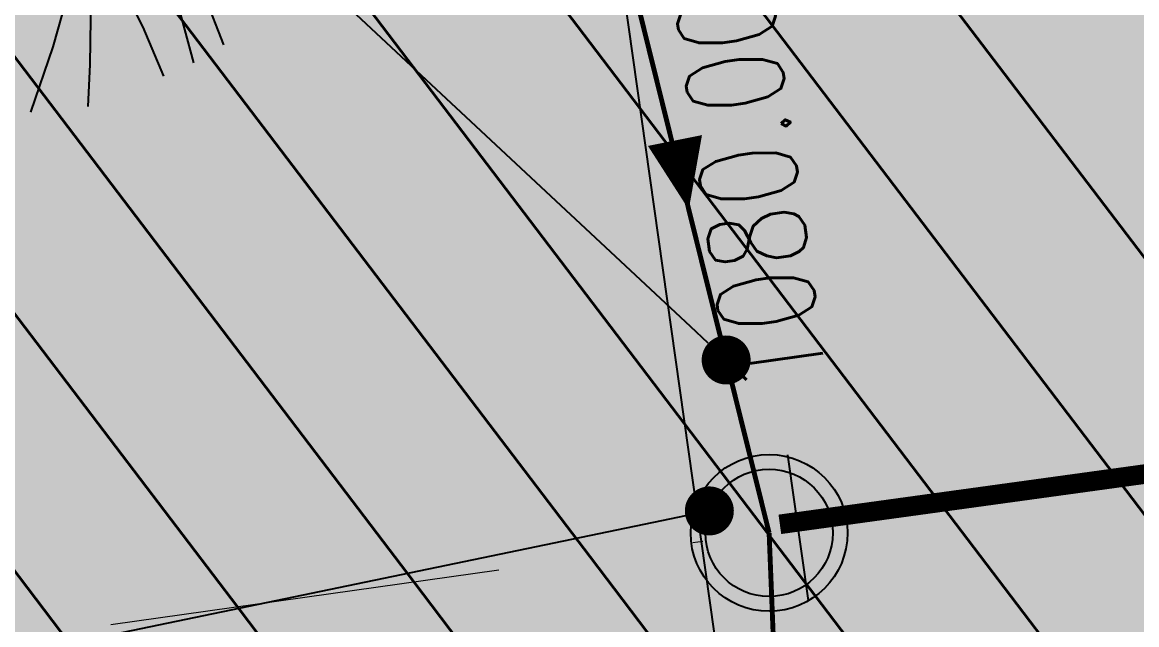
# Model space of a CAD drawing. Extents: x 352140 to 354978, y 6304672 to 6307963.
# Drawn here: x 352647.12 to 352658.5, y 6306029.22 to 6306035.37 of the extents above; entities that cross this region are included whole.
import ezdxf
from ezdxf import colors
from ezdxf.entities.mleader import LeaderData, LeaderLine
from ezdxf.math import Vec2, Vec3

# ---------------------------------------------------------------- set-up
doc = ezdxf.new("R2010")
doc.units = 0
for name, pattern in [('CONTINUA', [0]), ('DASHDOTX2', [2, 1, -0.5, 0, -0.5]), ('DASHED', [19.049999999999997, 12.7, -6.35])]:
    doc.linetypes.add(name, pattern=pattern)
doc.layers.get('0').update_dxf_attribs({"linetype": 'CONTINUOUS'})
for name, color, linetype in [('00-S2_ALL AREA APORTANTES', 150, 'CONTINUOUS'), ('00_All ext_Camara', 3, 'CONTINUOUS'), ('00_All ext_Colector', 1, 'CONTINUOUS'), ('00_All ext_Descarga sum', 1, 'CONTINUOUS'), ('00_All ext_Txt', 4, 'CONTINUOUS'), ('02_Geo ext_Acotamiento', 7, 'CONTINUOUS'), ('03_Pav ext_HCV', 34, 'CONTINUOUS'), ('03_Pav ext_Vereda HC', 42, 'CONTINUOUS'), ('05_All ext_Txt', 4, 'CONTINUOUS'), ('Paisajismo', 253, 'CONTINUOUS')]:
    doc.layers.add(name, color=color, linetype=linetype)
doc.layers.add('EJE PROYECTADO', color=7, linetype='DASHDOTX2', lineweight=15)
doc.styles.add('ROMANS', font='romans.shx', dxfattribs={"width": 0.75})
doc.dimstyles.new('Principal', dxfattribs={"dimscale": 0, "dimtxt": 2, "dimasz": 2, "dimexe": 1, "dimexo": 1, "dimtad": 1, "dimrnd": 0.05, "dimzin": 1, "dimtxsty": 'ROMANS', "dimcen": 2.5, "dimclrt": 2, "dimaunit": 2, "dimadec": 0, "dimazin": 0, "dimtfac": 1, "dimtmove": 0, "dimatfit": 3, "dimfxl": 1, "dimfxlon": 1, "dimarcsym": 0})
pattern_1 = [(127.2451660467093, (0, 0), (-1.263734244477452, -0.9607975902004564), [])]
pattern_2 = [(0, (0, 0), (0.15875, 0.3175), [0, -0.3175])]

# ---------------------------------------------------------------- blocks, each defined once
blk = doc.blocks.new('_Dot')
at = {"color": 0, "linetype": 'ByBlock', "lineweight": -2}
blk.add_line((-0.5, 0), (-1, 0), dxfattribs=at)
at = {"color": 0, "linetype": 'ByBlock', "const_width": 0.5}
blk.add_lwpolyline([(-0.25, 0, 1), (0.25, 0, 1)], format="xyb", close=True, dxfattribs=at)
blk = doc.blocks.new('*U962')
at = {"layer": 'EJE PROYECTADO', "color": 7, "linetype": 'DASHDOTX2', "lineweight": 15, "ltscale": 4}
blk.add_line((352607.9261549542, 6306023.563363702), (352715.028569147, 6306038.686160961), dxfattribs=at)
blk = doc.blocks.new('CAMARA')
at = {"layer": '00_All ext_Camara', "ltscale": 0.5}
for radius in [0.8, 0.65]:
    blk.add_circle((0, 0), radius, dxfattribs=at)
blk = doc.blocks.new('sta_tic')
blk.add_line((0, -1.5), (0, 1.5))
blk = doc.blocks.new('*D1233')
at = {"layer": '02_Geo ext_Acotamiento', "color": 0, "lineweight": -2, "transparency": 16777216}
for p, q in [((352681.3729139861, 6306041.507904957), (352681.2626115966, 6306042.289140631)), ((352640.5150699242, 6306036.031050548), (352680.3423338038, 6306041.654247898)), ((352639.5652914505, 6306035.605101467), (352639.454989061, 6306036.386337142))]:
    blk.add_line(p, q, dxfattribs=at)
at = {"layer": '02_Geo ext_Acotamiento', "color": 0, "transparency": 16777216}
for points in [[(352680.319033292, 6306041.819277787), (352680.3656343155, 6306041.48921801), (352681.3325131318, 6306041.794050967)], [(352640.4917694124, 6306036.196080437), (352640.5383704359, 6306035.86602066), (352639.5248905962, 6306035.891247477)]]:
    blk.add_solid(points, dxfattribs=at)
at = {"layer": '02_Geo ext_Acotamiento', "color": 2, "transparency": 16777216, "insert": (352660.3017972911, 6306039.741472719), "char_height": 1, "attachment_point": 5, "rotation": 8.036450939066954, "style": 'ROMANS'}
blk.add_mtext('42,20', dxfattribs=at)
blk = doc.blocks.new('1.0 - LO RECABARREN LOTEO PARQUE - VEGETACION PROPUESTA ETAPA MUNICIPAL')
at = {"layer": 'Paisajismo', "color": 251}
for p, q in [((352648.5654735964, 6306036.090351349), (352648.87064222, 6306034.960047069)), ((352648.3587540284, 6306035.321680474), (352648.045405294, 6306035.939653128)), ((352649.1798697163, 6306035.144495513), (352648.9181653308, 6306035.819012696)), ((352647.6258612926, 6306035.790853926), (352647.4373477638, 6306035.123154548)), ((352647.8251202399, 6306035.718202099), (352647.8130497859, 6306034.942982893)), ((352648.5692993296, 6306034.822519583), (352648.3587540284, 6306035.321680474)), ((352647.4373477638, 6306035.123154548), (352647.2086239881, 6306034.454695963)), ((352647.8130497859, 6306034.942982893), (352647.7944244598, 6306034.515050668))]:
    blk.add_line(p, q, dxfattribs=at)

msp = doc.modelspace()

# ---------------------------------------------------------------- hatches: boundary and pattern name
at = {"layer": '00-S2_ALL AREA APORTANTES', "linetype": 'DASHED', "lineweight": 40, "ltscale": 0.25}
h = msp.add_hatch(dxfattribs=at)
h.set_pattern_fill('ANSI31', color=82, scale=0.5, angle=82.24516604670926)
h.set_pattern_definition(pattern_1)
h.paths.add_polyline_path([(352679.7224584352, 6306046.324468091), (352652.3043928416, 6306042.453321074), (352654.0520196788, 6306030.076308399), (352681.4700482321, 6306033.947717744)])
h = msp.add_hatch(dxfattribs=at)
h.set_pattern_fill('ANSI31', color=40, scale=0.5, angle=82.24516604670926)
h.set_pattern_definition(pattern_1)
h.paths.add_polyline_path([(352652.3043928416, 6306042.453321074), (352624.9754433884, 6306038.594756333), (352626.7231071456, 6306026.217482185), (352654.0520196788, 6306030.076308399)])
h = msp.add_hatch(dxfattribs=at)
h.set_pattern_fill('ANSI31', color=40, scale=0.5, angle=82.24516604670926)
h.set_pattern_definition(pattern_1)
h.paths.add_polyline_path([(352681.4700482321, 6306033.947717744), (352654.0520196788, 6306030.076308399), (352655.799676479, 6306017.699083521), (352683.2177050325, 6306021.570492866)])
h = msp.add_hatch(dxfattribs=at)
h.set_pattern_fill('ANSI31', color=150, scale=0.5, angle=82.24516604670926)
h.set_pattern_definition(pattern_1)
h.paths.add_polyline_path([(352654.0520196788, 6306030.076308399), (352626.7231071456, 6306026.217482185), (352628.470763946, 6306013.840257307), (352655.799676479, 6306017.699083521)])
at = {"layer": '03_Pav ext_HCV'}
h = msp.add_hatch(dxfattribs=at)
h.set_pattern_fill('SWAMP', color=256, scale=0.025, angle=-5.87842838446813e-10, style=0)
h.set_pattern_definition([(359.9999999994121, (0, 0), (0.3175000000056422, 0.5499261309017425), [0.079375, -0.555625]), (90, (0.0396875, -4.071855352894005e-13), (-0.3174999999943578, 0.5499261309082575), [0.0396875, -1.06016476181]), (90, (0.049609375, -5.089819191117507e-13), (-0.3174999999943578, 0.5499261309082575), [0.03175, -1.06810226181]), (90, (0.029765625, -3.053891514670504e-13), (-0.3174999999943578, 0.5499261309082575), [0.03175, -1.06810226181]), (59.99999999941215, (0.05953125000000001, -6.107783029341008e-13), (-0.3174999995629745, 0.5499261311573168), [0.0254, -0.6096]), (119.9999999994121, (0.01984375, -2.035927676447003e-13), (-0.6349999995686166, 2.555744082988348e-10), [0.0254, -0.6095999999999999])])
edge = h.paths.add_edge_path()
edge.add_arc((352695.6228278121, 6305975.85554616), 52.49999999651592, 90.15910991936789, 98.03670583891278, ccw=False)
edge.add_arc((352695.3284670433, 6306081.855137437), 53.49999999947075, 270.1591099180267, 278.1028961549432)
edge.add_line((352702.8693602514, 6306028.889252855), (352706.0136189333, 6306029.333188209))
edge.add_line((352706.0136189333, 6306029.333188209), (352705.9856154933, 6306029.531218028))
edge.add_line((352705.9856154933, 6306029.531218028), (352704.2032925461, 6306029.279573285))
edge.add_line((352704.2032925461, 6306029.279573285), (352703.2511160003, 6306036.012576957))
edge.add_line((352703.2511160003, 6306036.012576957), (352702.0188872132, 6306044.725878061))
edge.add_line((352702.0188872132, 6306044.725878061), (352703.8011654631, 6306044.977517299))
edge.add_line((352703.8011654631, 6306044.977517299), (352703.773204849, 6306045.175553165))
edge.add_line((352703.773204849, 6306045.175553165), (352700.3934077577, 6306044.698360805))
edge.add_arc((352708.7779693851, 6305985.792086722), 59.50000000028207, 98.10091267222913, 105.9121530044085)
edge.add_arc((352679.7166693964, 6306087.730503638), 46.50000000145129, 278.03645094313157, 285.91215300661685, ccw=False)
edge.add_line((352686.2175121692, 6306041.687164887), (352639.6351929855, 6306035.110011804))
edge.add_line((352639.6351929855, 6306035.110011804), (352606.2230754346, 6306030.392566704))
edge.add_arc((352596.4368605051, 6306099.705119715), 70.00000005380134, 271.48536212425654, 278.03645093934756, ccw=False)
edge.add_arc((352600.0018186228, 6305960.597349328), 69.1534494366037, 91.45045642228509, 104.4748563886432)
edge.add_line((352582.7165599253, 6306027.555690113), (352582.7637162774, 6306027.36655901))
edge.add_line((352582.7637162774, 6306027.36655901), (352584.5106173158, 6306027.800539543))
edge.add_line((352584.5106173158, 6306027.800539543), (352586.157412114, 6306021.195700438))
edge.add_line((352586.157412114, 6306021.195700438), (352586.7232885007, 6306021.335719549))
edge.add_line((352586.7232885007, 6306021.335719549), (352590.8544985201, 6306021.398619752))
edge.add_arc((352590.8663507516, 6306020.798736827), 0.6000000001080056, -63.22120006769461, 91.13187835353392, ccw=False)
edge.add_line((352591.1366790977, 6306020.263085274), (352587.502146802, 6306018.437976366))
edge.add_line((352587.502146802, 6306018.437976366), (352586.6893552667, 6306018.235521358))
edge.add_line((352586.6893552667, 6306018.235521358), (352588.3263039393, 6306011.670172343))
edge.add_line((352588.3263039393, 6306011.670172343), (352586.5827429757, 6306011.218601814))
edge.add_line((352586.5827429757, 6306011.218601814), (352586.6331052531, 6306011.025046549))
edge.add_arc((352655.5485133363, 6305772.515255022), 248.2664981939714, 98.86355153155222, 106.1162073025364, ccw=False)
edge.add_line((352617.2951473995, 6306017.816975603), (352641.5924359696, 6306021.247501212))
edge.add_line((352641.5924359696, 6306021.247501212), (352688.282935351, 6306027.839928221))
edge = h.paths.add_edge_path(flags=16)
edge.add_arc((352710.1973540727, 6305985.371992292), 53.11479439390379, 97.81937221579312, 105.0371406437207, ccw=False)
edge.add_line((352702.9710573276, 6306037.992919867), (352703.1129390418, 6306037.003681069))
edge.add_line((352703.1129390418, 6306037.003681069), (352703.112985636, 6306037.003351058))
edge.add_line((352703.112985636, 6306037.003351058), (352703.2550507675, 6306035.984753543))
edge.add_arc((352695.9715778618, 6306088.826736871), 53.34158021342433, 270.65045146726897, 277.8479116033116, ccw=False)
edge.add_arc((352696.5726847316, 6306036.088577505), 0.599999999917819, 105.0409264166529, 270.42413250202037, ccw=False)
at = {"layer": '03_Pav ext_Vereda HC'}
h = msp.add_hatch(dxfattribs=at)
h.set_pattern_fill('DOTS', color=256, scale=0.2, style=0)
h.set_pattern_definition(pattern_2)
edge = h.paths.add_edge_path()
edge.add_line((352703.4231398524, 6306047.650922799), (352703.7172836208, 6306045.571624896))
edge.add_line((352703.7172836208, 6306045.571624896), (352707.678001033, 6306046.130837192))
edge.add_line((352707.678001033, 6306046.130837192), (352706.7613178024, 6306052.61221841))
edge.add_line((352706.7613178024, 6306052.61221841), (352704.7789952164, 6306052.346499193))
edge.add_line((352704.7789952164, 6306052.346499193), (352705.1234542672, 6306049.910770163))
edge.add_line((352705.1234542672, 6306049.910770163), (352704.7974891174, 6306049.864802835))
edge.add_line((352704.7974891174, 6306049.864802835), (352605.845947787, 6306035.893869592))
edge.add_arc((352689.8269849572, 6305610.553489762), 433.5519038335603, 101.1690651233866, 102.6021311798104)
edge.add_line((352595.2348293417, 6306033.660541717), (352595.6981481941, 6306031.714750792))
edge.add_arc((352689.8269849693, 6305610.553489767), 431.551903831639, 101.17631749834288, 102.59846348413612, ccw=False)
edge.add_line((352606.1797675515, 6306033.921165339), (352703.4231398524, 6306047.650922799))
edge = h.paths.add_edge_path()
edge.add_arc((352405.9232446, 6306371.355446095), 378.50000000726, 289.44189965681994, 290.0475916589092, ccw=False)
edge.add_line((352531.9072759763, 6306014.43770509), (352532.5679948468, 6306012.549987328))
edge.add_arc((352405.9232446787, 6306371.35544612), 380.5000000049515, 289.4411039732285, 290.0493536249592)
edge.add_line((352536.3698511003, 6306013.914635807), (352535.6732577755, 6306015.789440849))
edge = h.paths.add_edge_path()
edge.add_line((352578.4074838122, 6306027.477461996), (352582.2739194857, 6306028.488174673))
edge.add_line((352582.2739194857, 6306028.488174673), (352582.2735466855, 6306028.489593998))
edge.add_arc((352695.6574150563, 6305586.721125475), 456.0869230611745, 103.5396469629236, 104.39476836692091, ccw=False)
edge.add_line((352588.8791843916, 6306030.132549373), (352588.4159086673, 6306032.078159176))
edge.add_arc((352689.8269848596, 6305610.553490033), 433.5519035480428, 103.5272370596859, 109.9019821663102)
edge.add_line((352542.2406797644, 6306018.21209183), (352542.9372858721, 6306016.337252383))
edge.add_arc((352690.6142637799, 6305608.175091193), 434.0562632094287, 104.98151822734289, 109.8906089499317, ccw=False)
h = msp.add_hatch(dxfattribs=at)
h.set_pattern_fill('DOTS', color=256, scale=0.2, style=0)
h.set_pattern_definition(pattern_2)
edge = h.paths.add_edge_path()
edge.add_line((352708.350524546, 6306025.119232051), (352708.6131484506, 6306025.156224338))
edge.add_line((352708.6131484506, 6306025.156224338), (352709.4927218606, 6306019.014929595))
edge.add_line((352709.4927218606, 6306019.014929595), (352711.4741742483, 6306019.286802134))
edge.add_line((352711.4741742483, 6306019.286802134), (352710.0305056714, 6306029.495230259))
edge.add_line((352710.0305056714, 6306029.495230259), (352706.0696310923, 6306028.937129316))
edge.add_line((352706.0696310923, 6306028.937129316), (352706.3637178175, 6306026.857591641))
edge.add_line((352706.3637178175, 6306026.857591641), (352622.7858116257, 6306015.057256527))
edge.add_line((352622.7858116257, 6306015.057256527), (352617.8349148842, 6306014.358241161))
edge.add_line((352617.8349148842, 6306014.358241161), (352609.6930310929, 6306013.208691459))
edge.add_line((352609.6930310929, 6306013.208691459), (352608.6640347624, 6306013.002519644))
edge.add_arc((352692.7099067825, 6305596.96117567), 424.4456484631147, 101.4208046291385, 104.3722850303219)
edge.add_line((352587.3534402294, 6306008.12309445), (352583.4868267102, 6306007.098818317))
edge.add_arc((352690.293514658, 6305609.325132148), 411.8635380785971, 105.0300391540091, 110.6289178628738)
edge.add_arc((352405.3193197821, 6306373.19770662), 403.4386051726804, 289.7481950342084, 290.285108327017, ccw=False)
edge.add_line((352541.6360073423, 6305993.486673285), (352542.2839023249, 6305991.59428968))
edge.add_arc((352405.3488428521, 6306373.115848734), 405.3515887915564, 289.7439899444065, 290.2860910811432)
edge.add_arc((352689.6646691976, 6305611.165365392), 407.9197498477678, 101.3968823298344, 110.63812504976039, ccw=False)
edge.add_line((352609.0580949512, 6306011.041724414), (352610.0295789288, 6306011.236372937))
edge.add_line((352610.0295789288, 6306011.236372937), (352708.350524546, 6306025.119232051))

# ---------------------------------------------------------------- linework, layer by layer
at = {"layer": '00-S2_ALL AREA APORTANTES', "color": 82, "ltscale": 0.25}
msp.add_lwpolyline([(352652.3043928416, 6306042.453321074), (352655.7996764791, 6306017.699083521)], dxfattribs=at)
at = {"layer": '00_All ext_Colector', "const_width": 0.2, "flags": 128}
msp.add_lwpolyline([(352654.8558833319, 6306030.249237709), (352675.9881042046, 6306033.159743676)], dxfattribs=at)
at = {"layer": '00_All ext_Descarga sum', "linetype": 'DASHED', "ltscale": 0.05, "const_width": 0.04999999999999999}
for points in [[(352653.1066671014, 6306036.762032513), (352654.7462598025, 6306030.161463302)], [(352654.7462598025, 6306030.161463302), (352655.0164855272, 6306023.395310062)]]:
    msp.add_lwpolyline(points, dxfattribs=at)
at = {"layer": '00_All ext_Txt', "color": 2, "extrusion": (-4.239012439324731e-07, -8.482334354616996e-08, 0.9999999999999066), "elevation": -0.6843892808450147}
msp.add_lwpolyline([(352653.9264634203, 6306033.461747876, 0, 0.5624999999999991, 0), (352653.7854676028, 6306034.166368795, 0.1042479130453781, 0.1042479130453781, 0)], format="xyseb", dxfattribs=at)

# ---------------------------------------------------------------- block references
at = {"layer": '00_All ext_Camara', "color": 211, "linetype": 'CONTINUA', "rotation": 90.00000002110816}
msp.add_blockref('CAMARA', (352654.7462598025, 6306030.161463302), dxfattribs=at)
at = {"layer": '02_Geo ext_Acotamiento', "color": 2, "linetype": 'Continuous', "lineweight": -3, "xscale": 0.5, "yscale": 0.5, "zscale": 0.5, "rotation": 8.03699912626946}
msp.add_blockref('sta_tic', (352655.042197669, 6306030.216120943), dxfattribs=at)
at = {"layer": 'EJE PROYECTADO', "color": 7, "linetype": 'DASHDOTX2', "lineweight": 15, "ltscale": 4}
msp.add_blockref('*U962', (0, 0), dxfattribs=at)
at = {"layer": 'Paisajismo'}
msp.add_blockref('1.0 - LO RECABARREN LOTEO PARQUE - VEGETACION PROPUESTA ETAPA MUNICIPAL', (0, 0), dxfattribs=at)

# ---------------------------------------------------------------- texts
at = {"layer": '02_Geo ext_Acotamiento', "color": 7, "linetype": 'Continuous', "lineweight": -3, "insert": (352654.8499554211, 6306031.57761568), "char_height": 1, "attachment_point": 4, "rotation": 98.03699912626948, "style": 'ROMANS'}
msp.add_mtext('{\\C256;1080.00}', dxfattribs=at)

# ---------------------------------------------------------------- dimensions: what is measured, and where the dimension line sits
at = {"layer": '02_Geo ext_Acotamiento'}
dim = msp.add_aligned_dim(p1=(352639.6351929855, 6306035.110011804), p2=(352681.4428155211, 6306041.012815294), distance=0.7889840268225867, dimstyle='Principal', override={"dimscale": 0, "dimtix": 0, "dimtofl": 1, "dimtmove": 1, "dimatfit": 3, "dimfxl": 1}, dxfattribs=at)
dim.commit()
dim.dimension.update_dxf_attribs({"geometry": '*D1233', "text_midpoint": (352660.3017972911, 6306039.741472719)})

# ---------------------------------------------------------------- leaders
at = {"layer": '05_All ext_Txt'}
ml = msp.add_multileader_mtext('Standard', dxfattribs=at)
ml.set_content('{\\C256;COLECTOR N°14^JHDPE DN 375\\PL=21.3m i=0.52%}', color=2, style='ROMANS')
ml.set_leader_properties(color=7)
ml.set_arrow_properties(name='DOT')
ml.build(insert=Vec2(0, 0))
ml.multileader.update_dxf_attribs({"text_left_attachment_type": 6, "text_right_attachment_type": 6, "dogleg_length": 0.4164050059420628, "arrow_head_size": 0.5})
ctx = ml.context
ctx.base_point, ctx.char_height, ctx.arrow_head_size, ctx.landing_gap_size, ctx.plane_origin, ctx.plane_x_axis, ctx.plane_y_axis = Vec3(352643.3105234493, 6306051.088357702, 2.804628962868209e-07), 1, 0.5, 0.05000000250530529, Vec3(352675.3456441498, 6305975.225506667, -1.81877536700565e-07), Vec3(1, -1.387778780781446e-15, -3.517525297178413e-09), Vec3(1.403991249853975e-15, 1, 4.609055430399856e-09)
ctx.left_attachment, ctx.right_attachment = 6, 6
notes = []
notes.append((ctx, [(1, (1, 1, 0), (352654.6294240291, 6306051.088357702, 2.406483771607795e-07), (-1, 1.387778780781445e-15, 3.517525297178413e-09), 1.040329146316736, [(1, [(352667.5046549648, 6306031.991332188, 1.073401774920595e-07)], 0, [])])]))
ctx.mtext.insert, ctx.mtext.text_direction, ctx.mtext.rotation, ctx.mtext.width, ctx.mtext.line_spacing_factor, ctx.mtext.line_spacing_style, ctx.mtext.flow_direction, ctx.mtext.extrusion = Vec3(352643.3605234518, 6306052.288357702, 2.858178865296293e-07), Vec3(1, -1.387778780781446e-15, -3.517525297178413e-09), 6.283185307179584, 10.65136143063419, 0.8999999999999998, 2, 5, Vec3(3.517525297178408e-09, -4.609055430399862e-09, 1)
ml = msp.add_multileader_mtext('Standard', dxfattribs=at)
ml.set_content('{\\C256;DESCARGA SUM \\PHDPE DN 300\\PL=6.8m i=1%min}', color=2, style='ROMANS')
ml.set_leader_properties(color=7)
ml.set_arrow_properties(name='DOT')
ml.build(insert=Vec2(0, 0))
ml.multileader.update_dxf_attribs({"text_left_attachment_type": 6, "text_right_attachment_type": 6, "dogleg_length": 1.040329146316736, "arrow_head_size": 0.5})
ctx = ml.context
ctx.base_point, ctx.char_height, ctx.arrow_head_size, ctx.landing_gap_size, ctx.plane_origin, ctx.plane_x_axis, ctx.plane_y_axis = Vec3(352629.6350959932, 6306044.87298438, -2.2012233461668e-08), 1, 0.5, 0.05000000250530529, Vec3(352636.8424148134, 6306072.034597319, 7.78252198832963e-08), Vec3(1, -1.387778780781446e-15, -3.517525297178413e-09), Vec3(1.403991249853975e-15, 1, 4.609055430399856e-09)
ctx.left_attachment, ctx.right_attachment = 6, 6
notes.append((ctx, [(1, (1, 1, 0), (352640.4539965731, 6306044.87298438, -6.006798993912014e-08), (-1, 1.387778780781445e-15, 3.517525297178413e-09), 1.040329146316736, [(1, [(352654.3077738168, 6306031.926692614, -1.684691782137482e-07)], 0, [])])]))
ctx.mtext.insert, ctx.mtext.text_direction, ctx.mtext.rotation, ctx.mtext.line_spacing_factor, ctx.mtext.line_spacing_style, ctx.mtext.flow_direction, ctx.mtext.extrusion = Vec3(352629.6850959957, 6306046.07298438, -1.665724321885957e-08), Vec3(1, -1.387778780781446e-15, -3.517525297178413e-09), 6.283185307179584, 0.8999999999999998, 2, 5, Vec3(3.517525297178408e-09, -4.609055430399862e-09, 1)
ml = msp.add_multileader_mtext('Standard', dxfattribs=at)
ml.set_content('{\\C256;C.I. n°36\\PCA=685.00^JCRs=683.80^JH=1.20m}', color=2, style='ROMANS')
ml.set_leader_properties(color=7)
ml.set_arrow_properties(name='DOT')
ml.build(insert=Vec2(0, 0))
ml.multileader.update_dxf_attribs({"text_left_attachment_type": 6, "text_right_attachment_type": 6, "dogleg_length": 0.4164050059420628, "arrow_head_size": 0.5})
ctx = ml.context
ctx.base_point, ctx.char_height, ctx.arrow_head_size, ctx.landing_gap_size, ctx.plane_origin, ctx.plane_x_axis, ctx.plane_y_axis = Vec3(352633.8327480092, 6306027.814447011, 7.550729100345624e-08), 1, 0.5, 0.05000000250530529, Vec3(352672.0180001906, 6305965.830190973, 6.048274780563569e-08), Vec3(1, -2.775557561562891e-16, -5.041539005118686e-09), Vec3(2.631196363540177e-16, 1, -2.863435111305193e-09)
ctx.left_attachment, ctx.right_attachment = 6, 6
notes.append((ctx, [(1, (1, 1, 0), (352641.7230771605, 6306027.814447011, 3.572788882381439e-08), (-1, 2.775557561562891e-16, 5.041539005118686e-09), 1.040329146316736, [(0, [(352654.1363070168, 6306030.386090992, -3.421762134763931e-08)], 0, [])])]))
ctx.mtext.insert, ctx.mtext.text_direction, ctx.mtext.width, ctx.mtext.line_spacing_factor, ctx.mtext.line_spacing_style, ctx.mtext.flow_direction, ctx.mtext.extrusion = Vec3(352633.8827480117, 6306029.014447011, 7.181909190700348e-08), Vec3(1, -2.775557561562891e-16, -5.041539005118686e-09), 6.728604887088298, 0.8999999999999998, 2, 5, Vec3(5.041539005118687e-09, 2.863435111305191e-09, 1)
for ctx, leaders in notes:
    for number, flags, end, landing, length, lines in leaders:
        leader = LeaderData()
        leader.index, (leader.has_last_leader_line, leader.has_dogleg_vector, leader.attachment_direction) = number, flags
        leader.last_leader_point, leader.dogleg_vector, leader.dogleg_length = Vec3(end), Vec3(landing), length
        for number, points, colour, breaks in lines:
            line = LeaderLine()
            line.index, line.vertices, line.color, line.breaks = number, Vec3.list(points), colors.encode_raw_color(colour), breaks
            leader.lines.append(line)
        ctx.leaders.append(leader)

doc.saveas('drawing.dxf')
